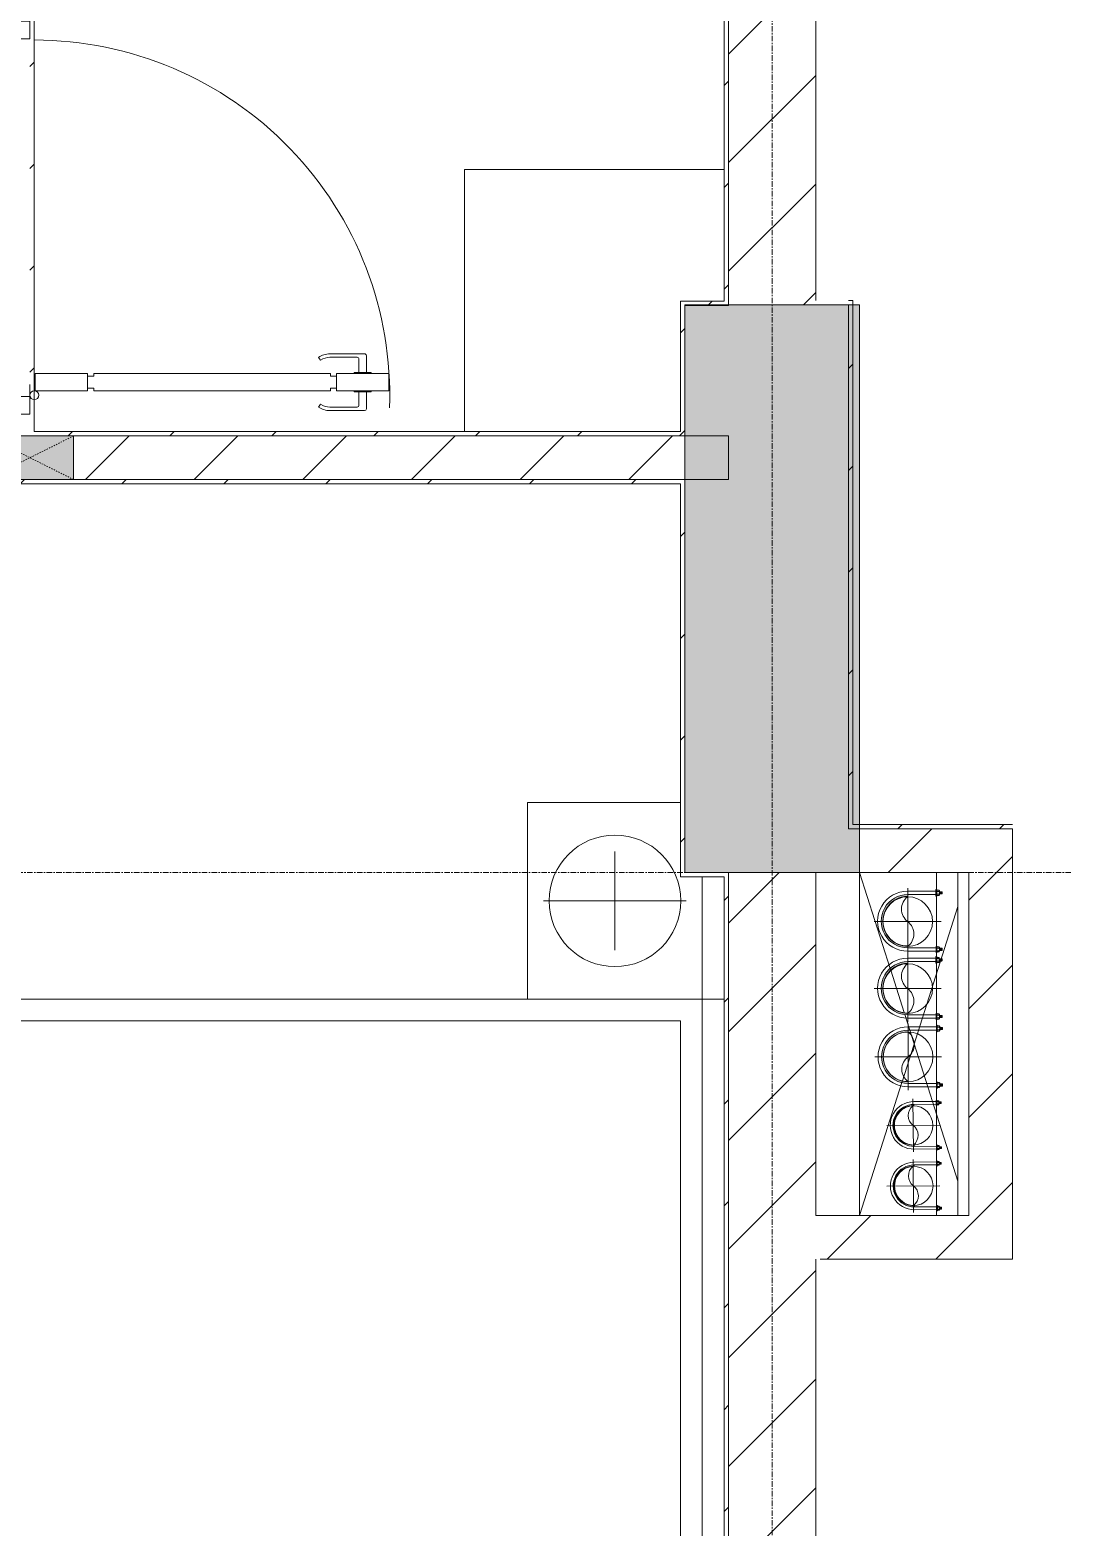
# Model space of a CAD drawing. Header units: millimetres. Extents: x 5356 to 209803, y -16346 to 109894.
# Drawn here: x 98253 to 100619, y 37737 to 41167 of the extents above; entities that cross this region are included whole.
import ezdxf

# ---------------------------------------------------------------- set-up
doc = ezdxf.new("R2010")
doc.units = ezdxf.units.MM
for name, pattern in [('Dash', [6, 3, -3]), ('Grid Line', [22.225, 12.7, -3.175, 3.175, -3.175]), ('IMPORT-CENTER _3_', [10.159999999999998, 6.35, -1.27, 1.27, -1.27])]:
    doc.linetypes.add(name, pattern=pattern)
for name, color, linetype, lineweight in [('0-1', 7, 'Continuous', 5), ('0-2', 9, 'Continuous', 9), ('A-DETL-GENF-1', 9, 'Continuous', 9), ('A-DOOR-1', 9, 'Continuous', 9), ('A-FLOR', 192, 'Continuous', 9), ('A-FLOR-1', 9, 'Continuous', 9), ('A-WALL', 113, 'Continuous', 9), ('A-WALL-1', 253, 'Continuous', 18), ('A-WALL-3', 113, 'Continuous', 18), ('A-WALL-PATT-1', 10, 'Continuous', 9), ('A-WALL-PATT-2', 9, 'Continuous', 9), ('A-WALL-PATT-3', 111, 'Continuous', 9), ('G-IMPT', 8, 'Continuous', 9), ('G-IMPT-1', 9, 'Continuous', 9), ('G-IMPT-2', 8, 'IMPORT-CENTER _3_', 9), ('I-FURN-1', 9, 'Continuous', 9), ('I-WALL-1', 253, 'Continuous', 18), ('I-WALL-3', 2, 'Continuous', 18), ('M-EQPM', 50, 'Continuous', 9), ('S-COLS-1', 254, 'Continuous', 5), ('S-COLS-2', 253, 'Continuous', 18), ('S-COLS-3', 9, 'Continuous', 9), ('S-COLS-HDLN-1', 9, 'Dash', 9), ('S-GRID-1', 1, 'Grid Line', 9)]:
    doc.layers.add(name, color=color, linetype=linetype, lineweight=lineweight)
pattern_1 = [(45, (0, 0), (-116.6726188957803, 116.6726188957803), [])]
pattern_2 = [(45, (0, 0), (-124.4507934888324, 124.4507934888324), [])]

# ---------------------------------------------------------------- blocks, each defined once
blk = doc.blocks.new('NCV_TKTC_KET CAU_rvt-1-TKCS_MB ĐỊNH VỊ MỐC TỌA ĐỘ CÔNG TRÌNH')
at = {"layer": 'S-COLS-1'}
blk.add_hatch(color=256, dxfattribs=at).paths.add_polyline_path([(100152.5642870165, 39236.93603804451), (100152.5642870165, 40536.93603804449), (99752.56428701652, 40536.93603804457), (99752.56428701647, 39236.93603804451), (99770.23899228565, 39236.93603804451)])
at = {"layer": 'A-FLOR-1'}
blk.add_line((100377.9911093909, 39236.93603804447), (100377.9911093909, 38451.13164285839), dxfattribs=at)
at = {"layer": 'S-COLS-2'}
for p, q in [((100152.5642870164, 40536.93603804446), (99752.5642870164, 40536.93603804452)), ((99752.5642870164, 40536.93603804452), (99752.56428701637, 39236.93603804447)), ((100152.5642870164, 39236.93603804447), (100152.5642870164, 40536.93603804446)), ((99752.56428701637, 39236.93603804447), (100152.5642870164, 39236.93603804447))]:
    blk.add_line(p, q, dxfattribs=at)
blk = doc.blocks.new('GIUONG NGU-2TAB-1600x2000 - GIUONG NGU-2TAB-1600x2000-V162-TKCS_MB ĐỊNH VỊ MỐC TỌA ĐỘ CÔNG TRÌNH')
at = {"layer": 'I-FURN-1'}
for p, q in [((458.5, -50.00000000000059), (458.5, 0)), ((458.5, 0), (458.5, -50.00000000000059)), ((2108.166666665836, -50.00000000000059), (2108.166666665836, 0)), ((2108.166666665836, -3.976152740392536e-13), (2108.166666665836, -50.00000000000097)), ((2558.166666665836, -50.00000000000103), (2558.166666665836, -4.568345701727594e-13)), ((458.5, -50.00000000000014), (178.3093286197638, -50.00000000000014)), ((178.3093286197638, -50.00000000000059), (458.5, -50.00000000000059)), ((458.5, -50.00000000000014), (178.3093286197638, -50.00000000000014)), ((458.5, -450.3333333330501), (458.5, -50.00000000000014)), ((2108.166666665836, -50), (458.5, -50)), ((458.5, -50), (458.5, -1938.888888888945)), ((458.5, -50.00000000000059), (2108.166666665836, -50.00000000000059)), ((458.5, -1938.888888888944), (458.5, -50)), ((458.5, -450.3333333330501), (458.5, -50.00000000000014)), ((458.5, -50.00000000000014), (2108.166666665836, -50.00000000000014)), ((2558.166666665836, -50.00000000000691), (2108.166666665836, -50.00000000000691)), ((2108.166666665836, -50.00000000000691), (2108.166666665836, -450.3333333330568)), ((2108.166666665836, -1938.888888888945), (2108.166666665836, -50)), ((2108.166666665836, -50.00000000000097), (2558.166666665836, -50.00000000000103)), ((2108.166666665836, -50.00000000000014), (2558.166666665836, -50.00000000000014)), ((2108.166666665836, -450.3333333330501), (2108.166666665836, -50.00000000000014)), ((2108.166666665836, -50.00000000000014), (2108.166666665836, -1938.888888888945)), ((2558.166666665836, -450.3333333330568), (2558.166666665836, -50.00000000000691)), ((2558.166666665836, -50.00000000000014), (2558.166666665836, -450.3333333330501)), ((8.499999999999963, -99.99999999997952), (8.499999999999963, -450.3333333330501)), ((8.499999999999963, -99.99999999997952), (8.499999999999963, -450.3333333330501)), ((233.4999999999997, -86.83333333319109), (233.4999999999997, -413.4999999998583)), ((508.4999999999999, -100), (2058.166666665836, -100)), ((508.5, -1938.888888888945), (508.5, -100)), ((2058.166666665836, -100), (2058.166666665836, -1938.888888888945)), ((2333.166666665836, -86.83333333319109), (2333.166666665836, -413.4999999998585)), ((120.1666666666667, -250.1666666665248), (346.8333333333335, -250.1666666665248)), ((2446.499999999169, -250.1666666665249), (2219.833333332503, -250.1666666665249)), ((8.499999999999963, -450.3333333330501), (458.5, -450.3333333330501)), ((8.499999999999963, -450.3333333330501), (458.5, -450.3333333330501)), ((2108.166666665836, -450.3333333330568), (2558.166666665836, -450.3333333330568)), ((2558.166666665836, -450.3333333330501), (2108.166666665836, -450.3333333330501)), ((1997.055555554781, -2000.000000000001), (569.6111111110562, -2000.000000000001)), ((569.6111111110558, -2050), (1997.055555554781, -2050)), ((1997.055555554781, -2050), (569.6111111110562, -2050))]:
    blk.add_line(p, q, dxfattribs=at)
for centre, radius in [((233.4999999999997, -250.1666666665248), 150.6983885299029), ((2333.166666665836, -250.1666666665249), 150.6983885299027)]:
    blk.add_circle(centre, radius, dxfattribs=at)
for centre, radius, start, end in [((569.6111111110558, -1938.888888888945), 111.1111111110562, 179.9999999999995, 269.9999999999992), ((569.6111111110558, -1938.888888888945), 111.111111111056, 179.9999999999997, 269.9999999999994), ((569.6111111110558, -1938.888888888945), 61.11111111105601, 180.0000000000003, 269.9999999999996), ((1997.055555554781, -1938.888888888945), 111.1111111110551, 269.9999999999989, 359.9999999999996), ((1997.055555554781, -1938.888888888945), 61.11111111105583, 269.9999999999996, 2.131781232319585e-13), ((1997.055555554781, -1938.888888888945), 111.1111111110555, 269.9999999999996, 1.78111062161957e-13)]:
    blk.add_arc(centre, radius, start, end, dxfattribs=at)
blk = doc.blocks.new('MAY GIAT - MAY GIAT_dwg-348053-TKCS_MB ĐỊNH VỊ MỐC TỌA ĐỘ CÔNG TRÌNH')
at = {"layer": 'G-IMPT-1', "flags": 128}
blk.add_lwpolyline([(4.974473695688494, 596.6484654013149), (4.974473695688494, 2.28499705936074), (604.9744736955868, 2.28499705936074)], dxfattribs=at)
blk = doc.blocks.new('MAY GIAT - MAY GIAT-348233-TKCS_MB ĐỊNH VỊ MỐC TỌA ĐỘ CÔNG TRÌNH')
at = {"layer": 'I-FURN-1'}
for p, q in [((4.974473695576282, 596.6484654012911), (4.974473695576307, 2.284997059290624)), ((4.974473695576307, 2.284997059290624), (604.9744736955763, 2.284997059290624))]:
    blk.add_line(p, q, dxfattribs=at)
blk.add_blockref('MAY GIAT - MAY GIAT_dwg-348053-TKCS_MB ĐỊNH VỊ MỐC TỌA ĐỘ CÔNG TRÌNH', (0, 0))
blk = doc.blocks.new('G1_SOF - BO TRU - 100x200-V63-TKCS_MB ĐỊNH VỊ MỐC TỌA ĐỘ CÔNG TRÌNH')
at = {"layer": 'S-COLS-3'}
blk.add_hatch(color=256, dxfattribs=at).paths.add_polyline_path([(50.00000000010991, -99.99999999993395), (50.00000000010991, 100.0000000000639), (-49.99999999988468, 100.0000000000639), (-49.99999999988468, -99.99999999993395)])
at = {"layer": 'S-COLS-2'}
for p, q in [((49.99999999999984, 100), (-50.00000000000015, 100)), ((-50.00000000000015, 100), (-50.00000000000015, -99.99999999999994)), ((49.99999999999984, -99.99999999999994), (49.99999999999984, 100)), ((-50.00000000000015, -99.99999999999994), (49.99999999999984, -99.99999999999994))]:
    blk.add_line(p, q, dxfattribs=at)
at = {"layer": 'S-COLS-HDLN-1'}
for p, q in [((49.99999999999986, 99.99999999999996), (-49.99999999999925, -100.0000000000009)), ((-50.00000000000006, 99.99999999999889), (50.00000000000053, -100.0000000000001))]:
    blk.add_line(p, q, dxfattribs=at)
blk = doc.blocks.new('DOOR_CW_01 CANH MO-PANEL KINH - DIG_01-900x2200-CỬA NHÔM KÍNH-400860-TKCS_MB ĐỊNH VỊ MỐC TỌA ĐỘ CÔNG TRÌNH')
at = {"layer": 'A-DETL-GENF-1'}
for p, q in [((-397.0000000000106, -182.0000000009746), (-397.0000000000108, -62.00000000097551)), ((-397.0000000000107, -62.00000000097549), (-357.000000000006, -62.00000000097543)), ((-357.000000000006, -62.00000000097543), (-357.0000000000058, -182.0000000009745)), ((-357.0000000000059, -182.0000000009745), (-397.0000000000106, -182.0000000009746)), ((-397.0000000000117, -196.0000000009747), (-391.0000000000117, -196.0000000009747)), ((-397.0000000000109, -738.0000000009803), (-397.0000000000117, -196.0000000009746)), ((-391.0000000000117, -196.0000000009747), (-391.0000000000117, -182.0000000009745)), ((-391.0000000000118, -182.0000000009745), (-363.0000000000067, -182.0000000009745)), ((-363.0000000000066, -182.0000000009745), (-363.0000000000066, -196.0000000009746)), ((-357.0000000000065, -196.0000000009746), (-363.0000000000065, -196.0000000009746)), ((-357.0000000000065, -196.0000000009746), (-357.0000000000057, -738.0000000009803)), ((-433.861841993011, -711.1890603651839), (-427.3086256386989, -715.7776718559921)), ((-320.1381580070055, -711.1890603651834), (-326.6913743613175, -715.7776718559918)), ((-442.0000000000062, -737.0000000009809), (-442.0000000000058, -816.4987005529382)), ((-434.000000000006, -799.5012994490232), (-434.0000000000061, -737.0000000009807)), ((-397.0000000000109, -738.0000000009803), (-391.0000000000109, -738.0000000009803)), ((-357.0000000000057, -752.0000000009821), (-397.0000000000108, -752.0000000009821)), ((-397.0000000000108, -752.0000000009821), (-397.0000000000106, -872.0000000009799)), ((-391.0000000000108, -752.0000000009821), (-391.0000000000108, -738.0000000009803)), ((-363.0000000000057, -752.0000000009821), (-391.0000000000107, -752.0000000009821)), ((-357.0000000000057, -738.0000000009803), (-363.0000000000057, -738.0000000009803)), ((-363.0000000000057, -738.0000000009803), (-363.0000000000057, -752.0000000009821)), ((-357.0000000000055, -872.0000000009799), (-357.0000000000057, -752.0000000009821)), ((-320.0000000000102, -799.5012994490229), (-320.0000000000103, -737.0000000009804)), ((-312.0000000000102, -737.0000000009805), (-312.0000000000103, -816.498700552938)), ((-399.0000000000061, -820.4987005529382), (-438.0000000000058, -820.4987005529382)), ((-399.0000000000061, -803.501299449023), (-430.0000000000059, -803.501299449023)), ((-399.0000000000062, -792.2316435558548), (-399.0000000000061, -831.7683564461063)), ((-397.0000000000063, -792.2316435558548), (-399.0000000000063, -792.2316435558548)), ((-397.0000000000063, -792.2316435558548), (-397.0000000000061, -831.7683564461063)), ((-357.0000000000101, -792.2316435558548), (-357.0000000000101, -831.7683564461063)), ((-357.0000000000101, -792.2316435558547), (-355.0000000000101, -792.2316435558547)), ((-355.0000000000101, -792.2316435558548), (-355.0000000000101, -831.7683564461063)), ((-355.00000000001, -803.501299449023), (-324.0000000000102, -803.501299449023)), ((-355.0000000000101, -820.498700552938), (-316.0000000000103, -820.498700552938)), ((-399.0000000000061, -831.7683564461063), (-397.000000000006, -831.7683564461063)), ((-355.0000000000101, -831.7683564461062), (-357.0000000000102, -831.7683564461062)), ((-397.0000000000106, -872.0000000009799), (-357.0000000000055, -872.0000000009799))]:
    blk.add_line(p, q, dxfattribs=at)
blk.add_circle((-407.0000000000076, -60.00000000097666), 10, dxfattribs=at)
for centre, radius, start, end in [((-407.0000000000076, -60.00000000097666), 813.9999999999995, 267.9999999999996, 4.452776554048924e-14), ((-397.0000000000063, -737.0000000009805), 44.99999999999996, 145.0000000000002, 180.0000000000004), ((-397.0000000000063, -737.0000000009805), 36.99999999999973, 145.0000000000003, 180.0000000000001), ((-357.0000000000101, -737.0000000009805), 36.99999999999977, 0, 34.99999999999987), ((-357.0000000000101, -737.0000000009805), 44.99999999999989, 359.9999999999995, 34.99999999999992), ((-438.0000000000058, -816.4987005529381), 4, 180, 269.9999999999996), ((-430.0000000000059, -799.5012994490232), 4, 180, 269.9999999999996), ((-324.0000000000103, -799.5012994490229), 3.999999999999976, 270.0000000000005, 8.142219984546603e-13), ((-316.0000000000104, -816.4987005529379), 4, 269.9999999999996, 0)]:
    blk.add_arc(centre, radius, start, end, dxfattribs=at)
at = {"layer": 'A-DOOR-1'}
for p, q in [((-450.000000000008, -50.00000000097416), (-450.0000000000084, 49.99999999999855)), ((-450.0000000000084, 49.99999999999855), (-400.0000000000086, 49.99999999904479)), ((-400.0000000000086, 49.99999999904479), (-400.0000000000085, -9.673302825419227e-10)), ((399.9999999999902, -9.648684518026585e-10), (399.9999999999901, 49.9999999990474)), ((399.9999999999901, 49.9999999990474), (449.9999999999916, 50.00000000000145)), ((449.9999999999916, 50.00000000000145), (449.999999999992, -50.00000000097126)), ((-410.0000000000092, -9.673556622402658e-10), (-410.000000000009, -50.00000000097403)), ((-400.0000000000085, -9.673280128128027e-10), (-410.0000000000092, -9.673556622402658e-10)), ((409.999999999991, -9.648346122048678e-10), (399.9999999999902, -9.648684518026585e-10)), ((409.9999999999911, -50.00000000097138), (409.999999999991, -9.648346122048678e-10)), ((-410.000000000009, -50.00000000097403), (-450.000000000008, -50.00000000097416)), ((-407.0000000000086, -50.00000000098048), (-382.0000000000086, -50.00000000098048)), ((449.999999999992, -50.00000000097126), (409.9999999999911, -50.00000000097138))]:
    blk.add_line(p, q, dxfattribs=at)
blk = doc.blocks.new('NCV_TKTC_TANG 1_rvt-1-TKCS_MB ĐỊNH VỊ MỐC TỌA ĐỘ CÔNG TRÌNH')
at = {"layer": 'A-WALL-PATT-1'}
h = blk.add_hatch(dxfattribs=at)
h.set_pattern_fill('FP_2', color=256, style=0, pattern_type=2)
h.set_pattern_definition(pattern_2)
h.paths.add_polyline_path([(99770.23899228565, 40136.93603804555), (99852.56428701617, 40136.93603804555), (99852.56428701617, 40236.93603804553), (98352.56428701608, 40236.93603804561), (98352.56428701608, 40136.93603804563), (98559.80641360863, 40136.93603804562)])
h.paths.add_polyline_path([(96650.93863379383, 40136.93603804563), (96950.53863379384, 40136.93603804563), (96950.53863379384, 40236.93603804561), (96650.93863379383, 40236.93603804561), (96650.93863379383, 40186.93603804465)])
h.paths.add_polyline_path([(95052.56428701617, 40136.93603804563), (95850.93863379379, 40136.93603804563), (95850.93863379379, 40236.93603804561), (95052.56428701617, 40236.93603804569), (95052.56428701617, 40148.06725526688)])
h.paths.add_polyline_path([(97850.53863379383, 40136.93603804563), (98152.5642870161, 40136.93603804563), (98152.56428701607, 40236.93603804561), (97850.53863379383, 40236.93603804561), (97850.53863379383, 40186.93603804464)])
at = {"layer": 'A-WALL-PATT-2'}
h = blk.add_hatch(dxfattribs=at)
h.set_pattern_fill('FP_3', color=256, style=0, pattern_type=2)
h.set_pattern_definition(pattern_1)
h.paths.add_polyline_path([(99842.56428701627, 40535.68651077148), (99852.56428701627, 40535.68651077148), (99852.56428701631, 43836.93603804466), (99842.56428701631, 43836.93603804466), (99842.56428701627, 40545.68651077151)])
h = blk.add_hatch(dxfattribs=at)
h.set_pattern_fill('FP_3', color=256, style=0, pattern_type=2)
h.set_pattern_definition(pattern_1)
h.paths.add_polyline_path([(98252.56428701618, 40236.93603804173), (98262.56428701618, 40236.93603804173), (98262.56428701618, 41236.9360380417), (98252.56428701618, 41236.9360380417), (98252.56428701618, 40286.93603804586)])
h = blk.add_hatch(dxfattribs=at)
h.set_pattern_fill('FP_3', color=256, style=0, pattern_type=2)
h.set_pattern_definition(pattern_1)
h.paths.add_polyline_path([(99752.56428701623, 40535.68651077143), (99842.56428701627, 40535.68651077148), (99842.56428701627, 40545.68651077151), (99742.56428701621, 40545.68651077151), (99742.56428701621, 40535.68651077148)])
h = blk.add_hatch(dxfattribs=at)
h.set_pattern_fill('FP_3', color=256, style=0, pattern_type=2)
h.set_pattern_definition(pattern_1)
h.paths.add_polyline_path([(99752.56428701623, 40246.93603804176), (99752.56428701623, 40535.68651077148), (99742.56428701621, 40535.68651077148), (99742.56428701621, 40246.93603804176)])
h = blk.add_hatch(dxfattribs=at)
h.set_pattern_fill('FP_3', color=256, style=0, pattern_type=2)
h.set_pattern_definition(pattern_1)
h.paths.add_polyline_path([(98559.80641360863, 40236.93603804173), (99752.56428701623, 40236.93603804173), (99752.56428701623, 40246.93603804176), (98262.56428701618, 40246.93603804176), (98262.56428701618, 40236.93603804173), (98352.56428701608, 40236.93603804173)])
h = blk.add_hatch(dxfattribs=at)
h.set_pattern_fill('FP_3', color=256, style=0, pattern_type=2)
h.set_pattern_definition(pattern_1)
h.paths.add_polyline_path([(96942.53863379147, 40126.93603804172), (99752.56428701623, 40126.93603804172), (99752.56428701623, 40136.93603804168), (96862.56428701621, 40136.93603804176), (96862.56428701621, 40126.93603804172)])
h = blk.add_hatch(dxfattribs=at)
h.set_pattern_fill('FP_3', color=256, style=0, pattern_type=2)
h.set_pattern_definition(pattern_1)
h.paths.add_polyline_path([(99752.56428701623, 39226.93603804462), (99752.56428701623, 40126.93603804172), (99742.56428701621, 40126.93603804172), (99742.56428701621, 39226.93603804462)])
h = blk.add_hatch(dxfattribs=at)
h.set_pattern_fill('FP_3', color=256, style=0, pattern_type=2)
h.set_pattern_definition(pattern_1)
h.paths.add_polyline_path([(99852.56428701617, 35746.93603804534), (99852.56428701617, 39226.93603804462), (99842.56428701617, 39226.93603804462), (99842.56428701617, 35746.93603804534)])
at = {"layer": 'A-WALL-1'}
for p, q in [((99852.56428701607, 40236.93603804549), (98352.56428701598, 40236.93603804555)), ((99852.56428701607, 40136.93603804552), (99852.56428701607, 40236.93603804549)), ((98352.56428701598, 40136.93603804557), (99852.56428701607, 40136.93603804552))]:
    blk.add_line(p, q, dxfattribs=at)
at = {"layer": 'I-WALL-1'}
for p, q in [((99852.56428701617, 40535.68651077145), (99852.56428701621, 43836.9360380446)), ((99842.56428701621, 43826.93603804457), (99842.56428701617, 40545.68651077148)), ((98262.56428701608, 40246.93603804171), (98262.56428701608, 41226.9360380417)), ((99842.56428701617, 40545.68651077148), (99742.56428701612, 40545.68651077148)), ((99742.56428701612, 40545.68651077148), (99742.56428701612, 40535.68651077145)), ((99742.56428701612, 40535.68651077145), (99742.56428701612, 40246.93603804171)), ((99752.56428701612, 40535.68651077137), (99842.56428701617, 40535.68651077145)), ((99752.56428701612, 40246.93603804171), (99752.56428701612, 40535.68651077145)), ((99842.56428701617, 40535.68651077145), (99852.56428701617, 40535.68651077145)), ((99742.56428701615, 40246.93603804171), (98262.56428701608, 40246.93603804171)), ((98352.56428701595, 40236.93603804168), (99752.56428701612, 40236.93603804168)), ((99752.56428701612, 40236.93603804168), (99752.56428701612, 40246.93603804171)), ((99752.56428701612, 40136.93603804163), (98352.56428701598, 40136.93603804167)), ((99752.56428701612, 40126.93603804167), (99752.56428701612, 40136.93603804163)), ((96862.56428701612, 40126.93603804167), (99742.56428701612, 40126.93603804167)), ((99742.56428701612, 40126.93603804167), (99742.56428701612, 39226.93603804458)), ((99752.56428701615, 39236.93603804461), (99752.56428701612, 40126.93603804167)), ((99852.56428701607, 39236.93603804461), (99752.56428701612, 39236.93603804461)), ((99852.56428701607, 39226.93603804458), (99852.56428701607, 39236.93603804461)), ((99742.56428701612, 39226.93603804458), (99752.56428701612, 39226.93603804458)), ((99752.56428701612, 39226.93603804458), (99842.56428701607, 39226.93603804458)), ((99842.56428701607, 39226.93603804458), (99842.56428701607, 35746.9360380453)), ((99852.56428701607, 35746.9360380453), (99852.56428701607, 39226.93603804458))]:
    blk.add_line(p, q, dxfattribs=at)
at = {"layer": 'A-DOOR-1', "rotation": 89.99999999999892}
blk.add_blockref('DOOR_CW_01 CANH MO-PANEL KINH - DIG_01-900x2200-CỬA NHÔM KÍNH-400860-TKCS_MB ĐỊNH VỊ MỐC TỌA ĐỘ CÔNG TRÌNH', (98202.564287016, 40736.93603804584), dxfattribs=at)
at = {"layer": 'I-FURN-1'}
for name, p, rotation in [('MAY GIAT - MAY GIAT-348233-TKCS_MB ĐỊNH VỊ MỐC TỌA ĐỘ CÔNG TRÌNH', (99245.91582161479, 40851.9105117412), 269.9999999999998), ('GIUONG NGU-2TAB-1600x2000 - GIUONG NGU-2TAB-1600x2000-V162-TKCS_MB ĐỊNH VỊ MỐC TỌA ĐỘ CÔNG TRÌNH', (99842.56428701608, 39405.24536666433), 270.0000000000005)]:
    blk.add_blockref(name, p, dxfattribs=dict(at, rotation=rotation))
at = {"layer": 'S-COLS-3', "rotation": 269.9999999999993}
blk.add_blockref('G1_SOF - BO TRU - 100x200-V63-TKCS_MB ĐỊNH VỊ MỐC TỌA ĐỘ CÔNG TRÌNH', (98252.56428701598, 40186.93603804563), dxfattribs=at)
blk = doc.blocks.new('TKTC_XREF_251221_MB TANG 1 - TKTC_XREF_260130_MB TANG 1_dwg_CUM U_DN100-4202115-TKCS_MB ĐỊNH VỊ MỐC TỌA ĐỘ CÔNG TRÌNH')
at = {"layer": 'G-IMPT'}
blk.add_hatch(color=256, dxfattribs=at).paths.add_polyline_path([(-4.331468517193571e-11, -60.99999999995148), (-4.331468517193571e-11, -56.99999999995239), (14.75268557081033, -55.05777209845001), (28.49999999995887, -49.36344801566575), (40.30508652759636, -40.30508652757904), (49.36344801567441, -28.49999999996753), (55.05777209844134, -14.75268557078434), (56.99999999996106, 3.465174813754857e-11), (55.05777209843268, 14.75268557087097), (49.36344801567441, 28.50000000003683), (40.30508652759636, 40.30508652766567), (28.49999999995887, 49.3634480157697), (14.75268557081033, 55.05777209853664), (-2.598881110316143e-11, 57.00000000002169), (-4.331468517193571e-11, 61.00000000003811), (15.78796175121108, 58.92147540366427), (35.64938437756725, 48.87628802646395), (43.13351365234058, 43.1335136524272), (52.82754963081341, 30.50000000003638), (58.92147540360364, 15.78796175128905), (60.99999999996881, 1.732587406877428e-11), (58.92147540359497, -15.78796175121975), (52.82754963081341, -30.49999999994975), (43.13351365234058, -43.13351365234058), (30.49999999996708, -52.82754963082207), (15.78796175121975, -58.92147540359497)])
for p, q in [((-79.08000000003727, 66.59999999998486), (-79.08000000003727, 63.40000000001281)), ((-76.55674447826576, 66.59999999998486), (-76.55674447826576, 63.40000000001281)), ((-74.64941131308208, 66.59999999998486), (-74.64941131308208, 63.40000000001281)), ((-72.68000000003727, 69.32000000011641), (-72.68000000003727, 60.68000000000232)), ((-66.92000000000002, 67.88000000001863), (-71.72000000005124, 67.88000000001863)), ((-66.92000000000002, 62.11999999998137), (-71.72000000005124, 62.11999999998137)), ((-65, 69), (0, 69)), ((-79.08000000003727, -63.40000000001515), (-79.08000000003727, -66.59999999998719)), ((-76.55674447826576, -63.40000000001515), (-76.55674447826576, -66.59999999998719)), ((-74.64941131308208, -63.40000000001515), (-74.64941131308208, -66.59999999998719)), ((-72.68000000003727, -60.67999999988359), (-72.68000000003727, -69.31999999999768)), ((-66.92000000000002, -62.11999999998137), (-71.72000000005124, -62.11999999998137)), ((-66.92000000000002, -67.88000000001864), (-71.72000000005124, -67.88000000001864)), ((-65, -69), (0, -69))]:
    blk.add_line(p, q, dxfattribs=at)
at = {"layer": 'G-IMPT', "flags": 128}
for points in [[(-72.68000000003727, 67.55999999997323), (-78.12000000001863, 67.55999999997323), (-78.12000000001863, 62.43999999991036), (-72.68000000003727, 62.43999999991036)], [(-71.72000000005124, 59.24000000002327), (-66.92000000000002, 59.24000000002327), (-66.92000000000002, 70.76000000009546), (-71.72000000005124, 70.76000000009546)], [(-66.92000000000002, 70.76000000009546), (-66.92000000000002, 72.68000000006752), (-65, 72.68000000006752), (-65, 57.31999999993248), (-66.92000000000002, 57.31999999993248), (-66.92000000000002, 59.24000000002327)], [(-65, 61), (0, 61), (0, 57)], [(-72.68000000003727, -62.44000000002678), (-78.12000000001863, -62.44000000002678), (-78.12000000001863, -67.56000000008964), (-72.68000000003727, -67.56000000008964)], [(-71.72000000005124, -70.75999999997673), (-66.92000000000002, -70.75999999997673), (-66.92000000000002, -59.23999999990454), (-71.72000000005124, -59.23999999990454)], [(-66.92000000000002, -59.23999999990454), (-66.92000000000002, -57.31999999993248), (-65, -57.31999999993248), (-65, -72.68000000006752), (-66.92000000000002, -72.68000000006752), (-66.92000000000002, -70.75999999997673)], [(-65, -61), (0, -61), (0, -57)]]:
    blk.add_lwpolyline(points, dxfattribs=at)
at = {"layer": 'G-IMPT'}
for centre, radius, start, end in [((-78.12000000001863, 66.59999999998486), 0.9600000000061186, 90, 180), ((-78.12000000001863, 63.40000000001281), 0.9600000000061222, 180.0000000000002, 269.9999999999998), ((-71.12000000006054, 69.32000000011641), 1.560000000009881, 112.6198649540289, 247.3801350459707), ((-67.88000000001398, 65.00000000006054), 4.800000000030275, 143.1301023474858, 216.8698976525137), ((-71.12000000006054, 60.68000000000232), 1.560000000009881, 112.619864954029, 247.3801350459706), ((0, 0), 68.99999999999994, 269.9999999999999, 89.99999999999994), ((0, 0), 60.99999999999994, 269.9999999999999, 89.99999999999997), ((0, 0), 56.99999999999995, 269.9999999999999, 89.99999999999994), ((-78.12000000001863, -63.40000000001515), 0.9600000000061186, 90, 180), ((-78.12000000001863, -66.59999999998719), 0.9600000000061258, 180.0000000000004, 270.0000000000001), ((-71.12000000006054, -60.67999999988359), 1.560000000009881, 112.619864954029, 247.3801350459706), ((-67.88000000001398, -64.99999999993946), 4.800000000030275, 143.1301023474859, 216.8698976525137), ((-71.12000000006054, -69.31999999999768), 1.560000000009881, 112.619864954029, 247.3801350459706)]:
    blk.add_arc(centre, radius, start, end, dxfattribs=at)
blk = doc.blocks.new('TKTC_XREF_251221_MB TANG 1 - TKTC_XREF_260130_MB TANG 1_dwg_$cc-4202117-TKCS_MB ĐỊNH VỊ MỐC TỌA ĐỘ CÔNG TRÌNH')
at = {"layer": 'G-IMPT'}
blk.add_circle((0, 0), 0.5000000000000004, dxfattribs=at)
for centre, radius, start, end in [((0, 0), 0.5000000000000003, 90.00000000000006, 269.9999999999997), ((0.1875, 0.25), 0.3125000000000003, 126.869897645844, 233.1301023541557), ((-0.1875, -0.25), 0.3125000000000003, 306.8698976458436, 53.13010235415602)]:
    blk.add_arc(centre, radius, start, end, dxfattribs=at)
at = {"layer": 'G-IMPT-2'}
for p, q in [((0, -0.672782923600149), (0, 0.672782923600149)), ((-0.672782923600149, 0), (0.672782923600149, 0))]:
    blk.add_line(p, q, dxfattribs=at)
blk = doc.blocks.new('TKTC_XREF_251221_MB TANG 1 - TKTC_XREF_260130_MB TANG 1_dwg_$cc-V192-TKCS_MB ĐỊNH VỊ MỐC TỌA ĐỘ CÔNG TRÌNH')
at = {"layer": 'G-IMPT'}
blk.add_circle((0, 0), 0.5000000000000004, dxfattribs=at)
for centre, radius, start, end in [((0, 0), 0.5000000000000003, 90.00000000000006, 269.9999999999997), ((0.1875, 0.25), 0.3125000000000003, 126.869897645844, 233.1301023541557), ((-0.1875, -0.25), 0.3125000000000003, 306.8698976458436, 53.13010235415602)]:
    blk.add_arc(centre, radius, start, end, dxfattribs=at)
at = {"layer": 'G-IMPT-2'}
for p, q in [((0, -0.672782923600149), (0, 0.672782923600149)), ((-0.672782923600149, 0), (0.672782923600149, 0))]:
    blk.add_line(p, q, dxfattribs=at)
blk = doc.blocks.new('TKTC_XREF_251221_MB TANG 1 - TKTC_XREF_260130_MB TANG 1_dwg_CUM U_DN100-4202112-TKCS_MB ĐỊNH VỊ MỐC TỌA ĐỘ CÔNG TRÌNH')
at = {"layer": 'G-IMPT'}
blk.add_hatch(color=256, dxfattribs=at).paths.add_polyline_path([(-6.064055924070999e-11, 60.99999999998613), (-4.331468517193571e-11, 56.99999999996972), (14.75268557079301, 55.05777209845001), (28.49999999995887, 49.36344801568307), (40.30508652757904, 40.30508652761369), (49.36344801566575, 28.49999999996753), (55.05777209842402, 14.752685570819), (56.99999999994373, -3.465174813754857e-11), (55.05777209843268, -14.7526855708883), (49.36344801565708, -28.50000000001951), (40.3050865275877, -40.30508652766567), (28.49999999995021, -49.36344801573505), (14.75268557080167, -55.05777209850199), (-5.197762220632285e-11, -57.00000000002169), (-5.197762220632285e-11, -61.00000000003811), (15.78796175120242, -58.92147540366427), (30.49999999994975, -52.82754963085672), (43.13351365232324, -43.13351365240987), (52.82754963080475, -30.50000000003638), (58.92147540358631, -15.78796175127172), (60.99999999994282, -1.732587406877428e-11), (58.92147540358631, 15.78796175123707), (52.82754963080475, 30.4999999999844), (43.13351365232324, 43.1335136523579), (30.49999999994975, 52.82754963082207), (15.78796175120242, 58.9214754036123)])
for p, q in [((-72.68000000003727, 69.32000000011641), (-72.68000000003727, 60.68000000000232)), ((-65, 69), (0, 69)), ((-79.08000000003727, 66.59999999998486), (-79.08000000003727, 63.40000000001281)), ((-76.55674447826576, 66.59999999998486), (-76.55674447826576, 63.40000000001281)), ((-74.64941131308208, 66.59999999998486), (-74.64941131308208, 63.40000000001281)), ((-66.92000000000002, 67.88000000001863), (-71.72000000005124, 67.88000000001863)), ((-66.92000000000002, 62.11999999998137), (-71.72000000005124, 62.11999999998137)), ((-79.08000000003727, -63.40000000001515), (-79.08000000003727, -66.59999999998719)), ((-76.55674447826576, -63.40000000001515), (-76.55674447826576, -66.59999999998719)), ((-74.64941131308208, -63.40000000001515), (-74.64941131308208, -66.59999999998719)), ((-72.68000000003727, -60.67999999988359), (-72.68000000003727, -69.31999999999768)), ((-66.92000000000002, -62.11999999998137), (-71.72000000005124, -62.11999999998137)), ((-66.92000000000002, -67.88000000001864), (-71.72000000005124, -67.88000000001864)), ((-65, -69), (0, -69))]:
    blk.add_line(p, q, dxfattribs=at)
at = {"layer": 'G-IMPT', "flags": 128}
for points in [[(-71.72000000005124, 59.24000000002327), (-66.92000000000002, 59.24000000002327), (-66.92000000000002, 70.76000000009546), (-71.72000000005124, 70.76000000009546)], [(-66.92000000000002, 70.76000000009546), (-66.92000000000002, 72.68000000006752), (-65, 72.68000000006752), (-65, 57.31999999993248), (-66.92000000000002, 57.31999999993248), (-66.92000000000002, 59.24000000002327)], [(-72.68000000003727, 67.55999999997323), (-78.12000000001863, 67.55999999997323), (-78.12000000001863, 62.43999999991036), (-72.68000000003727, 62.43999999991036)], [(-65, 61), (0, 61), (0, 57)], [(-72.68000000003727, -62.44000000002678), (-78.12000000001863, -62.44000000002678), (-78.12000000001863, -67.56000000008964), (-72.68000000003727, -67.56000000008964)], [(-71.72000000005124, -70.75999999997673), (-66.92000000000002, -70.75999999997673), (-66.92000000000002, -59.23999999990454), (-71.72000000005124, -59.23999999990454)], [(-66.92000000000002, -59.23999999990454), (-66.92000000000002, -57.31999999993248), (-65, -57.31999999993248), (-65, -72.68000000006752), (-66.92000000000002, -72.68000000006752), (-66.92000000000002, -70.75999999997673)], [(-65, -61), (0, -61), (0, -57)]]:
    blk.add_lwpolyline(points, dxfattribs=at)
at = {"layer": 'G-IMPT'}
for centre, radius, start, end in [((-71.12000000006054, 69.32000000011641), 1.560000000009881, 112.6198649540289, 247.3801350459707), ((0, 0), 68.99999999999994, 269.9999999999999, 89.99999999999994), ((-78.12000000001863, 66.59999999998486), 0.9600000000061186, 90, 180), ((-78.12000000001863, 63.40000000001281), 0.9600000000061222, 180.0000000000002, 269.9999999999998), ((-67.88000000001398, 65.00000000006054), 4.800000000030275, 143.1301023474858, 216.8698976525137), ((-71.12000000006054, 60.68000000000232), 1.560000000009881, 112.619864954029, 247.3801350459706), ((0, 0), 60.99999999999994, 269.9999999999999, 89.99999999999997), ((0, 0), 56.99999999999995, 269.9999999999999, 89.99999999999994), ((-78.12000000001863, -63.40000000001515), 0.9600000000061186, 90, 180), ((-78.12000000001863, -66.59999999998719), 0.9600000000061258, 180.0000000000004, 270.0000000000001), ((-71.12000000006054, -60.67999999988359), 1.560000000009881, 112.619864954029, 247.3801350459706), ((-67.88000000001398, -64.99999999993946), 4.800000000030275, 143.1301023474859, 216.8698976525137), ((-71.12000000006054, -69.31999999999768), 1.560000000009881, 112.619864954029, 247.3801350459706)]:
    blk.add_arc(centre, radius, start, end, dxfattribs=at)
blk = doc.blocks.new('TKTC_XREF_251221_MB TANG 1 - TKTC_XREF_260130_MB TANG 1_dwg_$cc-4202114-TKCS_MB ĐỊNH VỊ MỐC TỌA ĐỘ CÔNG TRÌNH')
at = {"layer": 'G-IMPT'}
blk.add_circle((0, 0), 0.5000000000000004, dxfattribs=at)
for centre, radius, start, end in [((0, 0), 0.5000000000000003, 90.00000000000006, 269.9999999999997), ((0.1875, 0.25), 0.3125000000000003, 126.869897645844, 233.1301023541557), ((-0.1875, -0.25), 0.3125000000000003, 306.8698976458436, 53.13010235415602)]:
    blk.add_arc(centre, radius, start, end, dxfattribs=at)
at = {"layer": 'G-IMPT-2'}
for p, q in [((0, -0.672782923600149), (0, 0.672782923600149)), ((-0.672782923600149, 0), (0.672782923600149, 0))]:
    blk.add_line(p, q, dxfattribs=at)
blk = doc.blocks.new('TKTC_XREF_251221_MB TANG 1 - TKTC_XREF_260130_MB TANG 1_dwg_$cc-4202118-TKCS_MB ĐỊNH VỊ MỐC TỌA ĐỘ CÔNG TRÌNH')
at = {"layer": 'G-IMPT'}
blk.add_circle((0, 0), 0.5000000000000004, dxfattribs=at)
for centre, radius, start, end in [((0, 0), 0.5000000000000003, 90.00000000000006, 269.9999999999997), ((0.1875, 0.25), 0.3125000000000003, 126.869897645844, 233.1301023541557), ((-0.1875, -0.25), 0.3125000000000003, 306.8698976458436, 53.13010235415602)]:
    blk.add_arc(centre, radius, start, end, dxfattribs=at)
at = {"layer": 'G-IMPT-2'}
for p, q in [((0, -0.672782923600149), (0, 0.672782923600149)), ((-0.672782923600149, 0), (0.672782923600149, 0))]:
    blk.add_line(p, q, dxfattribs=at)
blk = doc.blocks.new('TKTC_XREF_251221_MB TANG 1 - TKTC_XREF_260130_MB TANG 1_dwg_$cc-V293-TKCS_MB ĐỊNH VỊ MỐC TỌA ĐỘ CÔNG TRÌNH')
at = {"layer": 'G-IMPT'}
blk.add_circle((0, 0), 0.5000000000000004, dxfattribs=at)
for centre, radius, start, end in [((0, 0), 0.5000000000000003, 90.00000000000006, 269.9999999999997), ((0.1875, 0.25), 0.3125000000000003, 126.869897645844, 233.1301023541557), ((-0.1875, -0.25), 0.3125000000000003, 306.8698976458436, 53.13010235415602)]:
    blk.add_arc(centre, radius, start, end, dxfattribs=at)
at = {"layer": 'G-IMPT-2'}
for p, q in [((0, -0.672782923600149), (0, 0.672782923600149)), ((-0.672782923600149, 0), (0.672782923600149, 0))]:
    blk.add_line(p, q, dxfattribs=at)
blk = doc.blocks.new('TKTC_XREF_251221_MB TANG 1 - TKTC_XREF_260130_MB TANG 1_dwg-4202109-TKCS_MB ĐỊNH VỊ MỐC TỌA ĐỘ CÔNG TRÌNH')
at = {"layer": 'G-IMPT'}
blk.add_line((-102773.673781062, -362109.7188396305), (-102773.673781062, -362895.3795041424), dxfattribs=at)
at = {"layer": 'G-IMPT', "flags": 128}
blk.add_lwpolyline([(-102772.843135817, -362895.3795041424), (-102822.8423094721, -362895.0920428014), (-102822.8423094721, -362109.7188396301)], dxfattribs=at)
for name, p, xscale, yscale, zscale, rotation in [('TKTC_XREF_251221_MB TANG 1 - TKTC_XREF_260130_MB TANG 1_dwg_$cc-V293-TKCS_MB ĐỊNH VỊ MỐC TỌA ĐỘ CÔNG TRÌNH', (-102888.7216516157, -362222.3344905224), 113.7150000000092, 113.7150000000092, 113.7150000000092, 0.04476088158440977), ('TKTC_XREF_251221_MB TANG 1 - TKTC_XREF_260130_MB TANG 1_dwg_CUM U_DN100-4202112-TKCS_MB ĐỊNH VỊ MỐC TỌA ĐỘ CÔNG TRÌNH', (-102888.7223618641, -362221.4450405265), 0.9975000000000005, 0.9975000000000005, 0.9975000000000005, 180.0467435561312), ('TKTC_XREF_251221_MB TANG 1 - TKTC_XREF_260130_MB TANG 1_dwg_$cc-4202114-TKCS_MB ĐỊNH VỊ MỐC TỌA ĐỘ CÔNG TRÌNH', (-102888.7312229922, -362375.9495494525), 113.7150000000092, 113.7150000000092, 113.7150000000092, 0.04476088158440977), ('TKTC_XREF_251221_MB TANG 1 - TKTC_XREF_260130_MB TANG 1_dwg_CUM U_DN100-4202112-TKCS_MB ĐỊNH VỊ MỐC TỌA ĐỘ CÔNG TRÌNH', (-102888.7319332406, -362375.0600994566), 0.9975000000000005, 0.9975000000000005, 0.9975000000000005, 180.0467435561312), ('TKTC_XREF_251221_MB TANG 1 - TKTC_XREF_260130_MB TANG 1_dwg_CUM U_DN100-4202112-TKCS_MB ĐỊNH VỊ MỐC TỌA ĐỘ CÔNG TRÌNH', (-102887.88528128, -362532.2461601928), 0.9974999999999966, 0.9974999999999966, 0.9974999999999966, 180.0467435564899), ('TKTC_XREF_251221_MB TANG 1 - TKTC_XREF_260130_MB TANG 1_dwg_$cc-4202118-TKCS_MB ĐỊNH VỊ MỐC TỌA ĐỘ CÔNG TRÌNH', (-102876.1700764027, -362689.2742776099), 90.0000000000512, 90.0000000000512, 90.0000000000512, 0.419778997776333), ('TKTC_XREF_251221_MB TANG 1 - TKTC_XREF_260130_MB TANG 1_dwg_$cc-4202117-TKCS_MB ĐỊNH VỊ MỐC TỌA ĐỘ CÔNG TRÌNH', (-102875.7667296843, -362827.9963772252), 90.0000000000512, 90.0000000000512, 90.0000000000512, 0.419778997776333)]:
    blk.add_blockref(name, p, dxfattribs=dict(xscale=xscale, yscale=yscale, zscale=zscale, rotation=rotation))
at = {"extrusion": (0, 0, -1)}
for name, p, xscale, yscale, zscale, rotation in [('TKTC_XREF_251221_MB TANG 1 - TKTC_XREF_260130_MB TANG 1_dwg_$cc-V192-TKCS_MB ĐỊNH VỊ MỐC TỌA ĐỘ CÔNG TRÌNH', (102887.88528128, -362532.2461601928), 113.7150000000092, 113.7150000000092, -113.7150000000092, 179.9532564459116), ('TKTC_XREF_251221_MB TANG 1 - TKTC_XREF_260130_MB TANG 1_dwg_CUM U_DN100-4202115-TKCS_MB ĐỊNH VỊ MỐC TỌA ĐỘ CÔNG TRÌNH', (102874.2575283603, -362689.2727503887), 0.7894736842105242, 0.7894736842105242, -0.7894736842105241, 359.5802210006287), ('TKTC_XREF_251221_MB TANG 1 - TKTC_XREF_260130_MB TANG 1_dwg_CUM U_DN100-4202115-TKCS_MB ĐỊNH VỊ MỐC TỌA ĐỘ CÔNG TRÌNH', (102873.8541816419, -362827.9948500039), 0.7894736842105242, 0.7894736842105242, -0.7894736842105241, 359.5802210006287)]:
    blk.add_blockref(name, p, dxfattribs=dict(at, xscale=xscale, yscale=yscale, zscale=zscale, rotation=rotation))
blk = doc.blocks.new('TKTC_XREF_251221_MB TANG 1 - TKTC_XREF_251221_MB TANG 1-2038492-TKCS_MB ĐỊNH VỊ MỐC TỌA ĐỘ CÔNG TRÌNH')
blk.add_blockref('TKTC_XREF_251221_MB TANG 1 - TKTC_XREF_260130_MB TANG 1_dwg-4202109-TKCS_MB ĐỊNH VỊ MỐC TỌA ĐỘ CÔNG TRÌNH', (169499.1006034364, 384109.7188396295))

msp = doc.modelspace()

# ---------------------------------------------------------------- hatches: boundary and pattern name
at = {"layer": 'A-WALL-PATT-3'}
h = msp.add_hatch(dxfattribs=at)
h.set_pattern_fill('FP_1', color=256, style=0, pattern_type=2)
h.set_pattern_definition(pattern_2)
h.paths.add_polyline_path([(100052.5642870165, 40536.93603804465), (100052.5642870165, 43836.93603804451), (99852.56428701649, 43836.93603804451), (99852.56428701649, 40536.93603804465)])
h = msp.add_hatch(dxfattribs=at)
h.set_pattern_fill('FP_8', color=256, style=0, pattern_type=2)
h.set_pattern_definition(pattern_1)
h.paths.add_polyline_path([(100137.5642870164, 39346.93603804451), (100137.5642870164, 40546.93603804454), (100127.5642870165, 40546.93603804454), (100127.5642870165, 39346.93603804451)])
h = msp.add_hatch(dxfattribs=at)
h.set_pattern_fill('FP_8', color=256, style=0, pattern_type=2)
h.set_pattern_definition(pattern_1)
h.paths.add_polyline_path([(100402.9911093911, 39336.93603804449), (100502.991109391, 39336.93603804449), (100502.991109391, 39346.93603804451), (100127.5642870165, 39346.93603804451), (100127.5642870165, 39336.93603804449), (100375.4552816242, 39336.93603804449)])
h = msp.add_hatch(dxfattribs=at)
h.set_pattern_fill('FP_1', color=256, style=0, pattern_type=2)
h.set_pattern_definition(pattern_2)
h.paths.add_polyline_path([(100152.5642870165, 39236.93603804451), (100402.991109391, 39236.93603804451), (100402.991109391, 39336.93603804449), (100152.5642870165, 39336.93603804449)])
h = msp.add_hatch(dxfattribs=at)
h.set_pattern_fill('FP_1', color=256, style=0, pattern_type=2)
h.set_pattern_definition(pattern_2)
h.paths.add_polyline_path([(100487.991109391, 38351.1316428584), (100502.991109391, 38351.1316428584), (100502.991109391, 39336.93603804449), (100402.991109391, 39336.93603804449), (100402.991109391, 38351.1316428584)])
h = msp.add_hatch(dxfattribs=at)
h.set_pattern_fill('FP_1', color=256, style=0, pattern_type=2)
h.set_pattern_definition(pattern_2)
h.paths.add_polyline_path([(100052.5642870165, 35737.3628604215), (100052.5642870165, 39236.93603804466), (99852.56428701649, 39236.93603804466), (99852.56428701649, 35737.3628604215)])
h = msp.add_hatch(dxfattribs=at)
h.set_pattern_fill('FP_1', color=256, style=0, pattern_type=2)
h.set_pattern_definition(pattern_2)
h.paths.add_polyline_path([(100062.5642870165, 38351.1316428584), (100402.991109391, 38351.1316428584), (100402.991109391, 38451.13164285846), (100052.5642870165, 38451.13164285846), (100052.5642870165, 38351.1316428584)])

# ---------------------------------------------------------------- linework, layer by layer
at = {"layer": '0-2'}
for p, q in [((100222.725880258, 39016.77875688839), (100152.5642870163, 39236.93603804448)), ((100250.7613728576, 38759.26038448783), (100377.9911093909, 39158.48952942617)), ((100224.0030858826, 39012.77106400676), (100222.9996200321, 39015.91979970648)), ((100254.908847398, 38915.79310052399), (100224.0030858826, 39012.77106400676)), ((100377.9911093909, 38529.57815147665), (100256.2355925824, 38911.62995942245)), ((100249.6636490053, 38755.81588034231), (100250.7613728576, 38759.26038448783)), ((100152.5642870163, 38451.13164285837), (100249.6636490053, 38755.81588034231))]:
    msp.add_line(p, q, dxfattribs=at)
at = {"layer": 'A-FLOR'}
msp.add_line((100152.5642870163, 38451.13164285837), (100152.5642870163, 39236.93603804448), dxfattribs=at)
at = {"layer": 'A-WALL'}
for p, q in [((100052.5642870164, 40546.93603804449), (100052.5642870164, 43236.93603804446)), ((100152.5642870164, 39336.93603804445), (100502.9911093909, 39336.93603804445)), ((100502.9911093909, 38351.13164285837), (100502.9911093909, 39336.93603804445)), ((100062.5642870164, 38351.13164285837), (100487.9911093909, 38351.13164285837))]:
    msp.add_line(p, q, dxfattribs=at)
at = {"layer": 'A-WALL-3'}
for p, q in [((99852.56428701637, 43836.93603804446), (99852.56428701637, 40536.93603804459)), ((99852.56428701637, 40536.93603804459), (100052.5642870164, 40536.93603804459)), ((100152.5642870164, 39336.93603804445), (100152.5642870164, 39236.93603804447)), ((99852.56428701637, 39236.93603804461), (99852.56428701637, 35737.36286042146)), ((100052.5642870164, 39236.93603804461), (99852.56428701637, 39236.93603804461)), ((100052.5642870164, 38451.13164285841), (100052.5642870164, 39236.93603804461)), ((100152.5642870164, 39236.93603804447), (100402.9911093909, 39236.93603804447)), ((100402.991109391, 39236.93603804447), (100402.9911093909, 38451.13164285841)), ((100402.9911093909, 38451.13164285841), (100052.5642870164, 38451.13164285841)), ((100052.5642870164, 35747.36286042142), (100052.5642870164, 38351.13164285837)), ((100487.9911093909, 38351.13164285837), (100502.9911093909, 38351.13164285837))]:
    msp.add_line(p, q, dxfattribs=at)
at = {"layer": 'I-WALL-3'}
for p, q in [((100137.5642870163, 40546.93603804449), (100127.5642870164, 40546.93603804449)), ((100137.5642870163, 39346.93603804449), (100137.5642870163, 40546.93603804449)), ((100127.5642870164, 40536.93603804446), (100127.5642870164, 39336.93603804445)), ((100502.9911093909, 39346.93603804449), (100137.5642870163, 39346.93603804449)), ((100127.5642870164, 39336.93603804445), (100152.5642870164, 39336.93603804445))]:
    msp.add_line(p, q, dxfattribs=at)
at = {"layer": 'S-GRID-1'}
for p, q in [((99952.5642870163, 20960.60739034447), (99952.56428701639, 80482.73377850554)), ((131551.7912712216, 39236.93603804507), (29351.79127122154, 39236.93603804541))]:
    msp.add_line(p, q, dxfattribs=at)

# ---------------------------------------------------------------- block references
at = {"layer": '0-1'}
for name in ['NCV_TKTC_KET CAU_rvt-1-TKCS_MB ĐỊNH VỊ MỐC TỌA ĐỘ CÔNG TRÌNH', 'NCV_TKTC_TANG 1_rvt-1-TKCS_MB ĐỊNH VỊ MỐC TỌA ĐỘ CÔNG TRÌNH']:
    msp.add_blockref(name, (0, 0), dxfattribs=at)
at = {"layer": 'M-EQPM'}
msp.add_blockref('TKTC_XREF_251221_MB TANG 1 - TKTC_XREF_251221_MB TANG 1-2038492-TKCS_MB ĐỊNH VỊ MỐC TỌA ĐỘ CÔNG TRÌNH', (33652.56428701885, 17236.93603804514), dxfattribs=at)

doc.saveas('drawing.dxf')
